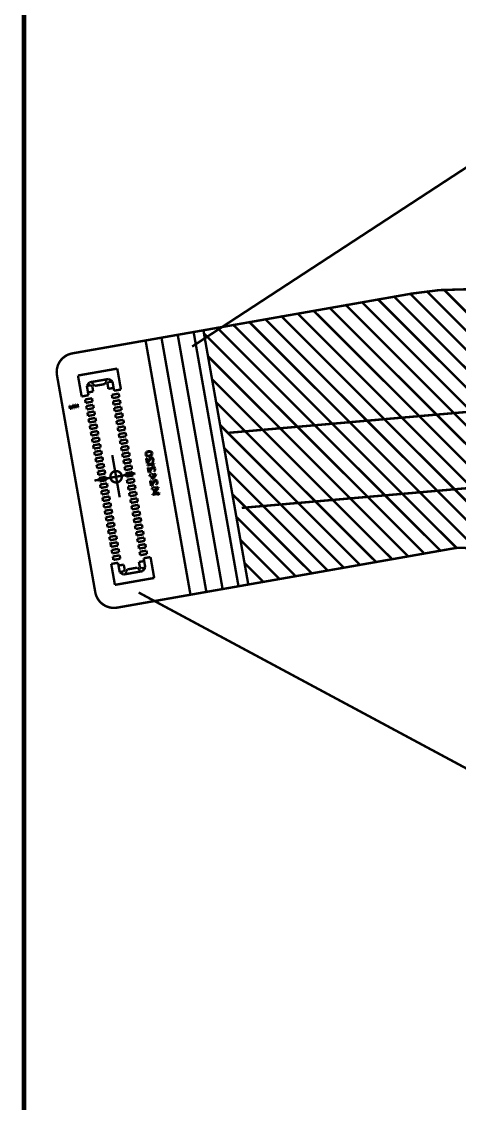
# Model space of a CAD drawing. Header units: millimetres. Extents: x 3885 to 4350, y -149 to 182.
# Drawn here: x 4070.6 to 4093.7, y -23.3 to 33.7 of the extents above; entities that cross this region are included whole.
import ezdxf

# ---------------------------------------------------------------- set-up
doc = ezdxf.new("R2010")
doc.units = ezdxf.units.MM
doc.header["$LTSCALE"] = 23.1
doc.layers.get('0').update_dxf_attribs({"linetype": 'CONTINUOUS'})

msp = doc.modelspace()

# ---------------------------------------------------------------- linework, layer by layer
at = {"const_width": 0.254}
msp.add_lwpolyline([(4070.768, 45.989), (4159.372, 45.989), (4159.372, -80.121), (4070.768, -80.121)], close=True, dxfattribs=at)
at = {"const_width": 0.127}
for points in [[(4105.672, 33.651), (4079.614, 16.608)], [(4091.18, 19.399), (4073.31, 16.249)], [(4091.18, 19.399), (4073.31, 16.249)], [(4107.006, 3.469), (4091.06, 19.416)], [(4108.002, 3.469), (4091.932, 19.539)], [(4103.859, 8.608), (4092.853, 19.614)], [(4102.85, 3.644), (4087.674, 18.819)], [(4103.943, 3.546), (4088.52, 18.969)], [(4104.995, 3.489), (4089.367, 19.118)], [(4106.011, 3.47), (4090.213, 19.267)], [(4097.913, 4.598), (4084.289, 18.223)], [(4099.253, 4.254), (4085.135, 18.372)], [(4100.513, 3.989), (4085.981, 18.521)], [(4101.709, 3.789), (4086.828, 18.67)], [(4092.643, 5.886), (4080.903, 17.626)], [(4081.527, 12.064), (4145.562, 17.666)], [(4093.511, 6.014), (4081.749, 17.775)], [(4094.901, 5.619), (4082.596, 17.924)], [(4096.474, 5.042), (4083.442, 18.073)], [(4077.998, 17.075), (4080.359, 3.682)], [(4078.853, 17.226), (4081.214, 3.832)], [(4079.689, 17.373), (4082.051, 3.98)], [(4080.198, 17.501), (4082.559, 4.108)], [(4091.796, 5.737), (4080.233, 17.3)], [(4077.161, 16.928), (4079.523, 3.534)], [(4090.95, 5.587), (4080.446, 16.091)], [(4075.671, 15.446), (4073.603, 15.082)], [(4075.671, 15.446), (4073.603, 15.082)], [(4075.865, 14.343), (4075.671, 15.446)], [(4075.865, 14.343), (4075.671, 15.446)], [(4074.514, 3.666), (4072.499, 15.09)], [(4074.514, 3.666), (4072.499, 15.09)], [(4073.603, 15.082), (4073.797, 13.979)], [(4073.603, 15.082), (4073.797, 13.979)], [(4074.204, 14.721), (4075.228, 14.901)], [(4074.204, 14.721), (4075.228, 14.901)], [(4075.093, 14.745), (4075.071, 14.873)], [(4075.093, 14.745), (4075.071, 14.873)], [(4075.212, 14.736), (4075.419, 14.772)], [(4075.212, 14.736), (4075.419, 14.772)], [(4075.228, 14.901), (4075.419, 14.772)], [(4075.228, 14.901), (4075.419, 14.772)], [(4075.419, 14.772), (4075.505, 14.28)], [(4075.419, 14.772), (4075.505, 14.28)], [(4090.104, 5.438), (4080.659, 14.882)], [(4074.07, 14.534), (4074.204, 14.721)], [(4074.07, 14.534), (4074.204, 14.721)], [(4074.276, 14.571), (4074.07, 14.534)], [(4074.276, 14.571), (4074.07, 14.534)], [(4074.156, 14.042), (4074.07, 14.534)], [(4074.156, 14.042), (4074.07, 14.534)], [(4074.13, 14.19), (4074.406, 14.238)], [(4074.13, 14.19), (4074.406, 14.238)], [(4074.357, 14.514), (4074.276, 14.571)], [(4074.357, 14.514), (4074.276, 14.571)], [(4074.406, 14.238), (4074.357, 14.514)], [(4074.406, 14.238), (4074.357, 14.514)], [(4074.362, 14.748), (4074.384, 14.62)], [(4074.362, 14.748), (4074.384, 14.62)], [(4074.384, 14.62), (4074.5, 14.539)], [(4074.384, 14.62), (4074.5, 14.539)], [(4074.5, 14.539), (4075.012, 14.629)], [(4074.5, 14.539), (4075.012, 14.629)], [(4075.012, 14.629), (4075.093, 14.745)], [(4075.012, 14.629), (4075.093, 14.745)], [(4075.155, 14.655), (4075.212, 14.736)], [(4075.155, 14.655), (4075.212, 14.736)], [(4075.204, 14.379), (4075.155, 14.655)], [(4075.204, 14.379), (4075.155, 14.655)], [(4075.48, 14.427), (4075.204, 14.379)], [(4075.48, 14.427), (4075.204, 14.379)], [(4075.505, 14.28), (4075.865, 14.343)], [(4075.505, 14.28), (4075.865, 14.343)], [(4073.797, 13.979), (4074.156, 14.042)], [(4073.797, 13.979), (4074.156, 14.042)], [(4073.978, 13.817), (4074.342, 13.882)], [(4073.978, 13.817), (4074.342, 13.882)], [(4074.009, 13.64), (4073.978, 13.817)], [(4074.009, 13.64), (4073.978, 13.817)], [(4074.373, 13.705), (4074.009, 13.64)], [(4074.373, 13.705), (4074.009, 13.64)], [(4074.373, 13.705), (4074.342, 13.882)], [(4074.373, 13.705), (4074.342, 13.882)], [(4075.75, 14.13), (4075.386, 14.066)], [(4075.75, 14.13), (4075.386, 14.066)], [(4075.417, 13.888), (4075.386, 14.066)], [(4075.417, 13.888), (4075.386, 14.066)], [(4075.417, 13.888), (4075.782, 13.953)], [(4075.417, 13.888), (4075.782, 13.953)], [(4075.811, 13.785), (4075.447, 13.721)], [(4075.811, 13.785), (4075.447, 13.721)], [(4075.478, 13.544), (4075.447, 13.721)], [(4075.478, 13.544), (4075.447, 13.721)], [(4075.782, 13.953), (4075.75, 14.13)], [(4075.782, 13.953), (4075.75, 14.13)], [(4075.842, 13.608), (4075.811, 13.785)], [(4075.842, 13.608), (4075.811, 13.785)], [(4089.257, 5.289), (4080.872, 13.674)], [(4145.562, 13.651), (4082.224, 8.109)], [(4073.173, 13.507), (4073.151, 13.503)], [(4073.173, 13.507), (4073.151, 13.503)], [(4073.151, 13.503), (4073.182, 13.328)], [(4073.151, 13.503), (4073.182, 13.328)], [(4073.187, 13.429), (4073.173, 13.507)], [(4073.187, 13.429), (4073.173, 13.507)], [(4073.182, 13.328), (4073.27, 13.344)], [(4073.182, 13.328), (4073.27, 13.344)], [(4073.252, 13.44), (4073.187, 13.429)], [(4073.252, 13.44), (4073.187, 13.429)], [(4073.191, 13.406), (4073.26, 13.419)], [(4073.191, 13.406), (4073.26, 13.419)], [(4073.201, 13.351), (4073.191, 13.406)], [(4073.201, 13.351), (4073.191, 13.406)], [(4073.27, 13.363), (4073.201, 13.351)], [(4073.27, 13.363), (4073.201, 13.351)], [(4073.271, 13.44), (4073.252, 13.44)], [(4073.271, 13.44), (4073.252, 13.44)], [(4073.26, 13.419), (4073.272, 13.417)], [(4073.26, 13.419), (4073.272, 13.417)], [(4073.28, 13.369), (4073.27, 13.363)], [(4073.28, 13.369), (4073.27, 13.363)], [(4073.27, 13.344), (4073.287, 13.351)], [(4073.27, 13.344), (4073.287, 13.351)], [(4073.288, 13.431), (4073.271, 13.44)], [(4073.288, 13.431), (4073.271, 13.44)], [(4073.272, 13.417), (4073.28, 13.411)], [(4073.272, 13.417), (4073.28, 13.411)], [(4073.286, 13.377), (4073.28, 13.369)], [(4073.286, 13.377), (4073.28, 13.369)], [(4073.28, 13.411), (4073.286, 13.4)], [(4073.28, 13.411), (4073.286, 13.4)], [(4073.286, 13.4), (4073.288, 13.389)], [(4073.286, 13.4), (4073.288, 13.389)], [(4073.288, 13.389), (4073.286, 13.377)], [(4073.288, 13.389), (4073.286, 13.377)], [(4073.301, 13.418), (4073.288, 13.431)], [(4073.301, 13.418), (4073.288, 13.431)], [(4073.287, 13.351), (4073.299, 13.364)], [(4073.287, 13.351), (4073.299, 13.364)], [(4073.299, 13.364), (4073.308, 13.381)], [(4073.299, 13.364), (4073.308, 13.381)], [(4073.307, 13.408), (4073.301, 13.418)], [(4073.307, 13.408), (4073.301, 13.418)], [(4073.309, 13.393), (4073.307, 13.408)], [(4073.309, 13.393), (4073.307, 13.408)], [(4073.308, 13.381), (4073.309, 13.393)], [(4073.308, 13.381), (4073.309, 13.393)], [(4073.337, 13.535), (4073.315, 13.532)], [(4073.337, 13.535), (4073.315, 13.532)], [(4073.315, 13.532), (4073.346, 13.357)], [(4073.315, 13.532), (4073.346, 13.357)], [(4073.368, 13.361), (4073.337, 13.535)], [(4073.368, 13.361), (4073.337, 13.535)], [(4073.346, 13.357), (4073.368, 13.361)], [(4073.346, 13.357), (4073.368, 13.361)], [(4073.388, 13.545), (4073.366, 13.541)], [(4073.388, 13.545), (4073.366, 13.541)], [(4073.366, 13.541), (4073.397, 13.366)], [(4073.366, 13.541), (4073.397, 13.366)], [(4073.415, 13.392), (4073.388, 13.545)], [(4073.415, 13.392), (4073.388, 13.545)], [(4073.397, 13.366), (4073.429, 13.372)], [(4073.397, 13.366), (4073.429, 13.372)], [(4073.479, 13.561), (4073.415, 13.392)], [(4073.479, 13.561), (4073.415, 13.392)], [(4073.429, 13.372), (4073.494, 13.536)], [(4073.429, 13.372), (4073.494, 13.536)], [(4073.511, 13.566), (4073.479, 13.561)], [(4073.511, 13.566), (4073.479, 13.561)], [(4073.494, 13.536), (4073.52, 13.388)], [(4073.494, 13.536), (4073.52, 13.388)], [(4073.542, 13.392), (4073.511, 13.566)], [(4073.542, 13.392), (4073.511, 13.566)], [(4073.52, 13.388), (4073.542, 13.392)], [(4073.52, 13.388), (4073.542, 13.392)], [(4073.561, 13.453), (4073.567, 13.423)], [(4073.588, 13.431), (4073.561, 13.453)], [(4073.588, 13.431), (4073.561, 13.453)], [(4073.561, 13.453), (4073.567, 13.423)], [(4073.584, 13.579), (4073.562, 13.575)], [(4073.584, 13.579), (4073.562, 13.575)], [(4073.562, 13.575), (4073.588, 13.431)], [(4073.562, 13.575), (4073.588, 13.431)], [(4073.567, 13.423), (4073.593, 13.401)], [(4073.567, 13.423), (4073.593, 13.401)], [(4073.615, 13.405), (4073.584, 13.579)], [(4073.615, 13.405), (4073.584, 13.579)], [(4073.593, 13.401), (4073.615, 13.405)], [(4073.593, 13.401), (4073.615, 13.405)], [(4074.038, 13.473), (4074.403, 13.537)], [(4074.038, 13.473), (4074.403, 13.537)], [(4074.07, 13.296), (4074.038, 13.473)], [(4074.07, 13.296), (4074.038, 13.473)], [(4074.434, 13.36), (4074.07, 13.296)], [(4074.434, 13.36), (4074.07, 13.296)], [(4074.099, 13.128), (4074.464, 13.192)], [(4074.099, 13.128), (4074.464, 13.192)], [(4074.131, 12.951), (4074.099, 13.128)], [(4074.131, 12.951), (4074.099, 13.128)], [(4074.434, 13.36), (4074.403, 13.537)], [(4074.434, 13.36), (4074.403, 13.537)], [(4074.495, 13.015), (4074.464, 13.192)], [(4074.495, 13.015), (4074.464, 13.192)], [(4075.478, 13.544), (4075.842, 13.608)], [(4075.478, 13.544), (4075.842, 13.608)], [(4075.872, 13.441), (4075.508, 13.376)], [(4075.872, 13.441), (4075.508, 13.376)], [(4075.539, 13.199), (4075.508, 13.376)], [(4075.539, 13.199), (4075.508, 13.376)], [(4075.539, 13.199), (4075.903, 13.263)], [(4075.539, 13.199), (4075.903, 13.263)], [(4075.933, 13.096), (4075.568, 13.032)], [(4075.933, 13.096), (4075.568, 13.032)], [(4075.903, 13.263), (4075.872, 13.441)], [(4075.903, 13.263), (4075.872, 13.441)], [(4075.964, 12.919), (4075.933, 13.096)], [(4075.964, 12.919), (4075.933, 13.096)], [(4074.495, 13.015), (4074.131, 12.951)], [(4074.495, 13.015), (4074.131, 12.951)], [(4074.16, 12.783), (4074.524, 12.848)], [(4074.16, 12.783), (4074.524, 12.848)], [(4074.191, 12.606), (4074.16, 12.783)], [(4074.191, 12.606), (4074.16, 12.783)], [(4074.556, 12.67), (4074.191, 12.606)], [(4074.556, 12.67), (4074.191, 12.606)], [(4074.221, 12.439), (4074.585, 12.503)], [(4074.221, 12.439), (4074.585, 12.503)], [(4074.556, 12.67), (4074.524, 12.848)], [(4074.556, 12.67), (4074.524, 12.848)], [(4074.616, 12.326), (4074.585, 12.503)], [(4074.616, 12.326), (4074.585, 12.503)], [(4075.599, 12.854), (4075.568, 13.032)], [(4075.599, 12.854), (4075.568, 13.032)], [(4075.599, 12.854), (4075.964, 12.919)], [(4075.599, 12.854), (4075.964, 12.919)], [(4075.993, 12.751), (4075.629, 12.687)], [(4075.993, 12.751), (4075.629, 12.687)], [(4075.66, 12.51), (4075.629, 12.687)], [(4075.66, 12.51), (4075.629, 12.687)], [(4075.66, 12.51), (4076.025, 12.574)], [(4075.66, 12.51), (4076.025, 12.574)], [(4076.025, 12.574), (4075.993, 12.751)], [(4076.025, 12.574), (4075.993, 12.751)], [(4074.252, 12.261), (4074.221, 12.439)], [(4074.252, 12.261), (4074.221, 12.439)], [(4074.616, 12.326), (4074.252, 12.261)], [(4074.616, 12.326), (4074.252, 12.261)], [(4074.281, 12.094), (4074.646, 12.158)], [(4074.281, 12.094), (4074.646, 12.158)], [(4074.313, 11.917), (4074.281, 12.094)], [(4074.313, 11.917), (4074.281, 12.094)], [(4074.677, 11.981), (4074.313, 11.917)], [(4074.677, 11.981), (4074.313, 11.917)], [(4074.677, 11.981), (4074.646, 12.158)], [(4074.677, 11.981), (4074.646, 12.158)], [(4076.054, 12.407), (4075.69, 12.342)], [(4076.054, 12.407), (4075.69, 12.342)], [(4075.721, 12.165), (4075.69, 12.342)], [(4075.721, 12.165), (4075.69, 12.342)], [(4075.721, 12.165), (4076.085, 12.229)], [(4075.721, 12.165), (4076.085, 12.229)], [(4076.115, 12.062), (4075.751, 11.998)], [(4076.115, 12.062), (4075.751, 11.998)], [(4075.782, 11.82), (4075.751, 11.998)], [(4075.782, 11.82), (4075.751, 11.998)], [(4076.085, 12.229), (4076.054, 12.407)], [(4076.085, 12.229), (4076.054, 12.407)], [(4076.146, 11.885), (4076.115, 12.062)], [(4076.146, 11.885), (4076.115, 12.062)], [(4088.411, 5.14), (4081.086, 12.465)], [(4074.342, 11.749), (4074.707, 11.814)], [(4074.342, 11.749), (4074.707, 11.814)], [(4074.374, 11.572), (4074.342, 11.749)], [(4074.374, 11.572), (4074.342, 11.749)], [(4074.738, 11.636), (4074.374, 11.572)], [(4074.738, 11.636), (4074.374, 11.572)], [(4074.768, 11.469), (4074.403, 11.405)], [(4074.768, 11.469), (4074.403, 11.405)], [(4074.403, 11.405), (4074.434, 11.227)], [(4074.403, 11.405), (4074.434, 11.227)], [(4074.738, 11.636), (4074.707, 11.814)], [(4074.738, 11.636), (4074.707, 11.814)], [(4074.768, 11.469), (4074.799, 11.292)], [(4074.768, 11.469), (4074.799, 11.292)], [(4075.782, 11.82), (4076.146, 11.885)], [(4075.782, 11.82), (4076.146, 11.885)], [(4075.811, 11.653), (4076.176, 11.717)], [(4075.811, 11.653), (4076.176, 11.717)], [(4075.811, 11.653), (4075.843, 11.476)], [(4075.811, 11.653), (4075.843, 11.476)], [(4076.207, 11.54), (4075.843, 11.476)], [(4076.207, 11.54), (4075.843, 11.476)], [(4075.872, 11.308), (4076.236, 11.373)], [(4075.872, 11.308), (4076.236, 11.373)], [(4076.176, 11.717), (4076.207, 11.54)], [(4076.176, 11.717), (4076.207, 11.54)], [(4076.236, 11.373), (4076.268, 11.195)], [(4076.236, 11.373), (4076.268, 11.195)], [(4074.434, 11.227), (4074.799, 11.292)], [(4074.434, 11.227), (4074.799, 11.292)], [(4074.828, 11.124), (4074.464, 11.06)], [(4074.828, 11.124), (4074.464, 11.06)], [(4074.464, 11.06), (4074.495, 10.883)], [(4074.464, 11.06), (4074.495, 10.883)], [(4074.495, 10.883), (4074.86, 10.947)], [(4074.495, 10.883), (4074.86, 10.947)], [(4074.889, 10.78), (4074.525, 10.715)], [(4074.889, 10.78), (4074.525, 10.715)], [(4074.828, 11.124), (4074.86, 10.947)], [(4074.828, 11.124), (4074.86, 10.947)], [(4074.889, 10.78), (4074.92, 10.602)], [(4074.889, 10.78), (4074.92, 10.602)], [(4075.8, 8.664), (4075.408, 10.887)], [(4075.8, 8.664), (4075.408, 10.887)], [(4075.872, 11.308), (4075.903, 11.131)], [(4075.872, 11.308), (4075.903, 11.131)], [(4076.268, 11.195), (4075.903, 11.131)], [(4076.268, 11.195), (4075.903, 11.131)], [(4075.933, 10.964), (4076.297, 11.028)], [(4075.933, 10.964), (4076.297, 11.028)], [(4075.933, 10.964), (4075.964, 10.786)], [(4075.933, 10.964), (4075.964, 10.786)], [(4076.329, 10.851), (4075.964, 10.786)], [(4076.329, 10.851), (4075.964, 10.786)], [(4076.297, 11.028), (4076.329, 10.851)], [(4076.297, 11.028), (4076.329, 10.851)], [(4077.153, 10.972), (4077.169, 11.013)], [(4077.153, 10.972), (4077.169, 11.013)], [(4077.153, 10.925), (4077.153, 10.972)], [(4077.153, 10.925), (4077.153, 10.972)], [(4077.169, 10.88), (4077.153, 10.925)], [(4077.169, 10.88), (4077.153, 10.925)], [(4077.199, 10.847), (4077.169, 10.88)], [(4077.199, 10.847), (4077.169, 10.88)], [(4077.169, 11.013), (4077.189, 11.04)], [(4077.169, 11.013), (4077.189, 11.04)], [(4077.189, 11.04), (4077.217, 11.061)], [(4077.189, 11.04), (4077.217, 11.061)], [(4077.192, 10.931), (4077.193, 10.971)], [(4077.192, 10.931), (4077.193, 10.971)], [(4077.207, 10.895), (4077.192, 10.931)], [(4077.207, 10.895), (4077.192, 10.931)], [(4077.193, 10.971), (4077.204, 10.996)], [(4077.193, 10.971), (4077.204, 10.996)], [(4077.226, 10.828), (4077.199, 10.847)], [(4077.226, 10.828), (4077.199, 10.847)], [(4077.204, 10.996), (4077.246, 11.035)], [(4077.204, 10.996), (4077.246, 11.035)], [(4077.226, 10.875), (4077.207, 10.895)], [(4077.226, 10.875), (4077.207, 10.895)], [(4077.217, 11.061), (4077.239, 11.073)], [(4077.217, 11.061), (4077.239, 11.073)], [(4077.278, 10.853), (4077.226, 10.875)], [(4077.278, 10.853), (4077.226, 10.875)], [(4077.26, 10.818), (4077.226, 10.828)], [(4077.26, 10.818), (4077.226, 10.828)], [(4077.239, 11.073), (4077.276, 11.087)], [(4077.239, 11.073), (4077.276, 11.087)], [(4077.246, 11.035), (4077.291, 11.051)], [(4077.246, 11.035), (4077.291, 11.051)], [(4077.284, 10.815), (4077.26, 10.818)], [(4077.284, 10.815), (4077.26, 10.818)], [(4077.276, 11.087), (4077.346, 11.1)], [(4077.276, 11.087), (4077.346, 11.1)], [(4077.326, 10.853), (4077.278, 10.853)], [(4077.326, 10.853), (4077.278, 10.853)], [(4077.325, 10.814), (4077.284, 10.815)], [(4077.325, 10.814), (4077.284, 10.815)], [(4077.291, 11.051), (4077.345, 11.06)], [(4077.291, 11.051), (4077.345, 11.06)], [(4077.394, 10.826), (4077.325, 10.814)], [(4077.394, 10.826), (4077.325, 10.814)], [(4077.38, 10.863), (4077.326, 10.853)], [(4077.38, 10.863), (4077.326, 10.853)], [(4077.345, 11.06), (4077.393, 11.061)], [(4077.345, 11.06), (4077.393, 11.061)], [(4077.346, 11.1), (4077.386, 11.099)], [(4077.346, 11.1), (4077.386, 11.099)], [(4077.425, 10.879), (4077.38, 10.863)], [(4077.425, 10.879), (4077.38, 10.863)], [(4077.386, 11.099), (4077.411, 11.095)], [(4077.386, 11.099), (4077.411, 11.095)], [(4077.393, 11.061), (4077.445, 11.039)], [(4077.393, 11.061), (4077.445, 11.039)], [(4077.432, 10.841), (4077.394, 10.826)], [(4077.432, 10.841), (4077.394, 10.826)], [(4077.411, 11.095), (4077.445, 11.086)], [(4077.411, 11.095), (4077.445, 11.086)], [(4077.452, 10.774), (4077.422, 10.761)], [(4077.452, 10.774), (4077.422, 10.761)], [(4077.466, 10.917), (4077.425, 10.879)], [(4077.466, 10.917), (4077.425, 10.879)], [(4077.454, 10.852), (4077.432, 10.841)], [(4077.454, 10.852), (4077.432, 10.841)], [(4077.445, 11.086), (4077.472, 11.067)], [(4077.445, 11.086), (4077.472, 11.067)], [(4077.445, 11.039), (4077.464, 11.019)], [(4077.445, 11.039), (4077.464, 11.019)], [(4077.467, 10.776), (4077.452, 10.774)], [(4077.467, 10.776), (4077.452, 10.774)], [(4077.482, 10.873), (4077.454, 10.852)], [(4077.482, 10.873), (4077.454, 10.852)], [(4077.464, 11.019), (4077.479, 10.982)], [(4077.464, 11.019), (4077.479, 10.982)], [(4077.478, 10.943), (4077.466, 10.917)], [(4077.478, 10.943), (4077.466, 10.917)], [(4077.499, 10.774), (4077.467, 10.776)], [(4077.499, 10.774), (4077.467, 10.776)], [(4077.472, 11.067), (4077.502, 11.033)], [(4077.472, 11.067), (4077.502, 11.033)], [(4077.479, 10.982), (4077.478, 10.943)], [(4077.479, 10.982), (4077.478, 10.943)], [(4077.501, 10.9), (4077.482, 10.873)], [(4077.501, 10.9), (4077.482, 10.873)], [(4077.536, 10.75), (4077.499, 10.774)], [(4077.536, 10.75), (4077.499, 10.774)], [(4077.502, 11.033), (4077.518, 10.989)], [(4077.502, 11.033), (4077.518, 10.989)], [(4077.518, 10.942), (4077.501, 10.9)], [(4077.518, 10.942), (4077.501, 10.9)], [(4077.518, 10.989), (4077.518, 10.942)], [(4077.518, 10.989), (4077.518, 10.942)], [(4087.565, 4.99), (4081.299, 11.256)], [(4074.525, 10.715), (4074.556, 10.538)], [(4074.525, 10.715), (4074.556, 10.538)], [(4074.556, 10.538), (4074.92, 10.602)], [(4074.556, 10.538), (4074.92, 10.602)], [(4074.95, 10.435), (4074.585, 10.371)], [(4074.95, 10.435), (4074.585, 10.371)], [(4074.585, 10.371), (4074.617, 10.193)], [(4074.585, 10.371), (4074.617, 10.193)], [(4074.617, 10.193), (4074.981, 10.258)], [(4074.617, 10.193), (4074.981, 10.258)], [(4074.95, 10.435), (4074.981, 10.258)], [(4074.95, 10.435), (4074.981, 10.258)], [(4075.994, 10.619), (4076.358, 10.683)], [(4075.994, 10.619), (4076.358, 10.683)], [(4075.994, 10.619), (4076.025, 10.442)], [(4075.994, 10.619), (4076.025, 10.442)], [(4076.389, 10.506), (4076.025, 10.442)], [(4076.389, 10.506), (4076.025, 10.442)], [(4076.054, 10.274), (4076.419, 10.339)], [(4076.054, 10.274), (4076.419, 10.339)], [(4076.054, 10.274), (4076.086, 10.097)], [(4076.054, 10.274), (4076.086, 10.097)], [(4076.358, 10.683), (4076.389, 10.506)], [(4076.358, 10.683), (4076.389, 10.506)], [(4076.419, 10.339), (4076.45, 10.161)], [(4076.419, 10.339), (4076.45, 10.161)], [(4077.227, 10.734), (4077.188, 10.727)], [(4077.227, 10.734), (4077.188, 10.727)], [(4077.188, 10.727), (4077.236, 10.454)], [(4077.188, 10.727), (4077.236, 10.454)], [(4077.264, 10.521), (4077.227, 10.734)], [(4077.264, 10.521), (4077.227, 10.734)], [(4077.236, 10.454), (4077.275, 10.461)], [(4077.236, 10.454), (4077.275, 10.461)], [(4077.611, 10.457), (4077.247, 10.393)], [(4077.611, 10.457), (4077.247, 10.393)], [(4077.247, 10.393), (4077.255, 10.348)], [(4077.247, 10.393), (4077.255, 10.348)], [(4077.255, 10.348), (4077.557, 10.401)], [(4077.255, 10.348), (4077.557, 10.401)], [(4077.401, 10.741), (4077.264, 10.521)], [(4077.401, 10.741), (4077.264, 10.521)], [(4077.312, 10.248), (4077.274, 10.241)], [(4077.312, 10.248), (4077.274, 10.241)], [(4077.274, 10.241), (4077.322, 9.968)], [(4077.274, 10.241), (4077.322, 9.968)], [(4077.275, 10.461), (4077.431, 10.708)], [(4077.275, 10.461), (4077.431, 10.708)], [(4077.35, 10.036), (4077.312, 10.248)], [(4077.35, 10.036), (4077.312, 10.248)], [(4077.487, 10.256), (4077.35, 10.036)], [(4077.487, 10.256), (4077.35, 10.036)], [(4077.361, 9.975), (4077.517, 10.222)], [(4077.361, 9.975), (4077.517, 10.222)], [(4077.422, 10.761), (4077.401, 10.741)], [(4077.422, 10.761), (4077.401, 10.741)], [(4077.431, 10.708), (4077.46, 10.728)], [(4077.431, 10.708), (4077.46, 10.728)], [(4077.46, 10.728), (4077.475, 10.731)], [(4077.46, 10.728), (4077.475, 10.731)], [(4077.475, 10.731), (4077.501, 10.72)], [(4077.475, 10.731), (4077.501, 10.72)], [(4077.508, 10.275), (4077.487, 10.256)], [(4077.508, 10.275), (4077.487, 10.256)], [(4077.501, 10.72), (4077.521, 10.7)], [(4077.501, 10.72), (4077.521, 10.7)], [(4077.528, 10.568), (4077.507, 10.549)], [(4077.528, 10.568), (4077.507, 10.549)], [(4077.507, 10.549), (4077.514, 10.511)], [(4077.507, 10.549), (4077.514, 10.511)], [(4077.537, 10.288), (4077.508, 10.275)], [(4077.537, 10.288), (4077.508, 10.275)], [(4077.557, 10.401), (4077.511, 10.346)], [(4077.557, 10.401), (4077.511, 10.346)], [(4077.511, 10.346), (4077.573, 10.357)], [(4077.511, 10.346), (4077.573, 10.357)], [(4077.514, 10.511), (4077.544, 10.524)], [(4077.514, 10.511), (4077.544, 10.524)], [(4077.517, 10.222), (4077.545, 10.242)], [(4077.517, 10.222), (4077.545, 10.242)], [(4077.521, 10.7), (4077.535, 10.663)], [(4077.521, 10.7), (4077.535, 10.663)], [(4077.539, 10.594), (4077.528, 10.568)], [(4077.539, 10.594), (4077.528, 10.568)], [(4077.557, 10.722), (4077.536, 10.75)], [(4077.557, 10.722), (4077.536, 10.75)], [(4077.535, 10.663), (4077.541, 10.633)], [(4077.535, 10.663), (4077.541, 10.633)], [(4077.553, 10.291), (4077.537, 10.288)], [(4077.553, 10.291), (4077.537, 10.288)], [(4077.541, 10.633), (4077.539, 10.594)], [(4077.541, 10.633), (4077.539, 10.594)], [(4077.544, 10.524), (4077.569, 10.56)], [(4077.544, 10.524), (4077.569, 10.56)], [(4077.545, 10.242), (4077.561, 10.245)], [(4077.545, 10.242), (4077.561, 10.245)], [(4077.585, 10.289), (4077.553, 10.291)], [(4077.585, 10.289), (4077.553, 10.291)], [(4077.573, 10.678), (4077.557, 10.722)], [(4077.573, 10.678), (4077.557, 10.722)], [(4077.561, 10.245), (4077.587, 10.234)], [(4077.561, 10.245), (4077.587, 10.234)], [(4077.569, 10.56), (4077.579, 10.593)], [(4077.569, 10.56), (4077.579, 10.593)], [(4077.578, 10.647), (4077.573, 10.678)], [(4077.578, 10.647), (4077.573, 10.678)], [(4077.573, 10.357), (4077.619, 10.412)], [(4077.573, 10.357), (4077.619, 10.412)], [(4077.579, 10.593), (4077.578, 10.647)], [(4077.579, 10.593), (4077.578, 10.647)], [(4077.622, 10.264), (4077.585, 10.289)], [(4077.622, 10.264), (4077.585, 10.289)], [(4077.587, 10.234), (4077.606, 10.214)], [(4077.587, 10.234), (4077.606, 10.214)], [(4077.606, 10.214), (4077.621, 10.177)], [(4077.606, 10.214), (4077.621, 10.177)], [(4077.619, 10.412), (4077.611, 10.457)], [(4077.619, 10.412), (4077.611, 10.457)], [(4077.642, 10.236), (4077.622, 10.264)], [(4077.642, 10.236), (4077.622, 10.264)], [(4077.658, 10.192), (4077.642, 10.236)], [(4077.658, 10.192), (4077.642, 10.236)], [(4076.627, 9.928), (4074.47, 9.548)], [(4076.627, 9.928), (4074.47, 9.548)], [(4075.011, 10.09), (4074.646, 10.026)], [(4075.011, 10.09), (4074.646, 10.026)], [(4074.646, 10.026), (4074.677, 9.849)], [(4074.646, 10.026), (4074.677, 9.849)], [(4074.677, 9.849), (4075.042, 9.913)], [(4074.677, 9.849), (4075.042, 9.913)], [(4075.071, 9.746), (4074.707, 9.681)], [(4075.071, 9.746), (4074.707, 9.681)], [(4074.707, 9.681), (4074.738, 9.504)], [(4074.707, 9.681), (4074.738, 9.504)], [(4075.011, 10.09), (4075.042, 9.913)], [(4075.011, 10.09), (4075.042, 9.913)], [(4075.071, 9.746), (4075.103, 9.568)], [(4075.071, 9.746), (4075.103, 9.568)], [(4076.45, 10.161), (4076.086, 10.097)], [(4076.45, 10.161), (4076.086, 10.097)], [(4076.115, 9.93), (4076.48, 9.994)], [(4076.115, 9.93), (4076.48, 9.994)], [(4076.115, 9.93), (4076.147, 9.752)], [(4076.115, 9.93), (4076.147, 9.752)], [(4076.511, 9.817), (4076.147, 9.752)], [(4076.511, 9.817), (4076.147, 9.752)], [(4076.541, 9.649), (4076.176, 9.585)], [(4076.541, 9.649), (4076.176, 9.585)], [(4076.48, 9.994), (4076.511, 9.817)], [(4076.48, 9.994), (4076.511, 9.817)], [(4076.572, 9.472), (4076.541, 9.649)], [(4076.572, 9.472), (4076.541, 9.649)], [(4077.322, 9.968), (4077.361, 9.975)], [(4077.322, 9.968), (4077.361, 9.975)], [(4077.454, 9.851), (4077.346, 9.832)], [(4077.454, 9.851), (4077.346, 9.832)], [(4077.346, 9.832), (4077.354, 9.786)], [(4077.346, 9.832), (4077.354, 9.786)], [(4077.354, 9.786), (4077.463, 9.805)], [(4077.354, 9.786), (4077.463, 9.805)], [(4077.488, 9.935), (4077.441, 9.927)], [(4077.488, 9.935), (4077.441, 9.927)], [(4077.441, 9.927), (4077.454, 9.851)], [(4077.441, 9.927), (4077.454, 9.851)], [(4077.463, 9.805), (4077.495, 9.623)], [(4077.463, 9.805), (4077.495, 9.623)], [(4077.501, 9.859), (4077.488, 9.935)], [(4077.501, 9.859), (4077.488, 9.935)], [(4077.495, 9.623), (4077.541, 9.631)], [(4077.495, 9.623), (4077.541, 9.631)], [(4077.71, 9.896), (4077.501, 9.859)], [(4077.71, 9.896), (4077.501, 9.859)], [(4077.656, 9.839), (4077.509, 9.813)], [(4077.656, 9.839), (4077.509, 9.813)], [(4077.509, 9.813), (4077.532, 9.684)], [(4077.509, 9.813), (4077.532, 9.684)], [(4077.532, 9.684), (4077.656, 9.839)], [(4077.532, 9.684), (4077.656, 9.839)], [(4077.541, 9.631), (4077.718, 9.85)], [(4077.541, 9.631), (4077.718, 9.85)], [(4077.614, 10.082), (4077.593, 10.063)], [(4077.614, 10.082), (4077.593, 10.063)], [(4077.593, 10.063), (4077.6, 10.025)], [(4077.593, 10.063), (4077.6, 10.025)], [(4077.6, 10.025), (4077.629, 10.038)], [(4077.6, 10.025), (4077.629, 10.038)], [(4077.625, 10.108), (4077.614, 10.082)], [(4077.625, 10.108), (4077.614, 10.082)], [(4077.621, 10.177), (4077.626, 10.147)], [(4077.621, 10.177), (4077.626, 10.147)], [(4077.626, 10.147), (4077.625, 10.108)], [(4077.626, 10.147), (4077.625, 10.108)], [(4077.629, 10.038), (4077.655, 10.074)], [(4077.629, 10.038), (4077.655, 10.074)], [(4077.655, 10.074), (4077.665, 10.107)], [(4077.655, 10.074), (4077.665, 10.107)], [(4077.663, 10.162), (4077.658, 10.192)], [(4077.663, 10.162), (4077.658, 10.192)], [(4077.665, 10.107), (4077.663, 10.162)], [(4077.665, 10.107), (4077.663, 10.162)], [(4077.718, 9.85), (4077.71, 9.896)], [(4077.718, 9.85), (4077.71, 9.896)], [(4086.718, 4.841), (4081.512, 10.048)], [(4074.738, 9.504), (4075.103, 9.568)], [(4074.738, 9.504), (4075.103, 9.568)], [(4074.768, 9.337), (4075.132, 9.401)], [(4074.768, 9.337), (4075.132, 9.401)], [(4074.799, 9.159), (4074.768, 9.337)], [(4074.799, 9.159), (4074.768, 9.337)], [(4075.163, 9.224), (4074.799, 9.159)], [(4075.163, 9.224), (4074.799, 9.159)], [(4074.829, 8.992), (4075.193, 9.056)], [(4074.829, 8.992), (4075.193, 9.056)], [(4075.163, 9.224), (4075.132, 9.401)], [(4075.163, 9.224), (4075.132, 9.401)], [(4075.224, 8.879), (4075.193, 9.056)], [(4075.224, 8.879), (4075.193, 9.056)], [(4076.207, 9.408), (4076.176, 9.585)], [(4076.207, 9.408), (4076.176, 9.585)], [(4076.207, 9.408), (4076.572, 9.472)], [(4076.207, 9.408), (4076.572, 9.472)], [(4076.601, 9.305), (4076.237, 9.24)], [(4076.601, 9.305), (4076.237, 9.24)], [(4076.268, 9.063), (4076.237, 9.24)], [(4076.268, 9.063), (4076.237, 9.24)], [(4076.268, 9.063), (4076.632, 9.127)], [(4076.268, 9.063), (4076.632, 9.127)], [(4076.632, 9.127), (4076.601, 9.305)], [(4076.632, 9.127), (4076.601, 9.305)], [(4077.436, 9.55), (4077.397, 9.543)], [(4077.436, 9.55), (4077.397, 9.543)], [(4077.397, 9.543), (4077.445, 9.27)], [(4077.397, 9.543), (4077.445, 9.27)], [(4077.473, 9.337), (4077.436, 9.55)], [(4077.473, 9.337), (4077.436, 9.55)], [(4077.445, 9.27), (4077.484, 9.277)], [(4077.445, 9.27), (4077.484, 9.277)], [(4077.578, 9.152), (4077.469, 9.133)], [(4077.578, 9.152), (4077.469, 9.133)], [(4077.469, 9.133), (4077.477, 9.088)], [(4077.469, 9.133), (4077.477, 9.088)], [(4077.61, 9.557), (4077.473, 9.337)], [(4077.61, 9.557), (4077.473, 9.337)], [(4077.477, 9.088), (4077.586, 9.107)], [(4077.477, 9.088), (4077.586, 9.107)], [(4077.484, 9.277), (4077.64, 9.523)], [(4077.484, 9.277), (4077.64, 9.523)], [(4077.611, 9.236), (4077.564, 9.228)], [(4077.611, 9.236), (4077.564, 9.228)], [(4077.564, 9.228), (4077.578, 9.152)], [(4077.564, 9.228), (4077.578, 9.152)], [(4077.586, 9.107), (4077.618, 8.925)], [(4077.586, 9.107), (4077.618, 8.925)], [(4077.631, 9.576), (4077.61, 9.557)], [(4077.631, 9.576), (4077.61, 9.557)], [(4077.624, 9.161), (4077.611, 9.236)], [(4077.624, 9.161), (4077.611, 9.236)], [(4077.834, 9.197), (4077.624, 9.161)], [(4077.834, 9.197), (4077.624, 9.161)], [(4077.66, 9.59), (4077.631, 9.576)], [(4077.66, 9.59), (4077.631, 9.576)], [(4077.78, 9.141), (4077.632, 9.115)], [(4077.78, 9.141), (4077.632, 9.115)], [(4077.632, 9.115), (4077.655, 8.986)], [(4077.632, 9.115), (4077.655, 8.986)], [(4077.64, 9.523), (4077.669, 9.544)], [(4077.64, 9.523), (4077.669, 9.544)], [(4077.655, 8.986), (4077.78, 9.141)], [(4077.655, 8.986), (4077.78, 9.141)], [(4077.676, 9.592), (4077.66, 9.59)], [(4077.676, 9.592), (4077.66, 9.59)], [(4077.664, 8.933), (4077.842, 9.152)], [(4077.664, 8.933), (4077.842, 9.152)], [(4077.669, 9.544), (4077.684, 9.547)], [(4077.669, 9.544), (4077.684, 9.547)], [(4077.708, 9.59), (4077.676, 9.592)], [(4077.708, 9.59), (4077.676, 9.592)], [(4077.684, 9.547), (4077.71, 9.536)], [(4077.684, 9.547), (4077.71, 9.536)], [(4077.745, 9.565), (4077.708, 9.59)], [(4077.745, 9.565), (4077.708, 9.59)], [(4077.71, 9.536), (4077.73, 9.516)], [(4077.71, 9.536), (4077.73, 9.516)], [(4077.737, 9.384), (4077.716, 9.365)], [(4077.737, 9.384), (4077.716, 9.365)], [(4077.716, 9.365), (4077.723, 9.327)], [(4077.716, 9.365), (4077.723, 9.327)], [(4077.723, 9.327), (4077.752, 9.34)], [(4077.723, 9.327), (4077.752, 9.34)], [(4077.73, 9.516), (4077.744, 9.479)], [(4077.73, 9.516), (4077.744, 9.479)], [(4077.748, 9.409), (4077.737, 9.384)], [(4077.748, 9.409), (4077.737, 9.384)], [(4077.744, 9.479), (4077.749, 9.449)], [(4077.744, 9.479), (4077.749, 9.449)], [(4077.766, 9.537), (4077.745, 9.565)], [(4077.766, 9.537), (4077.745, 9.565)], [(4077.749, 9.449), (4077.748, 9.409)], [(4077.749, 9.449), (4077.748, 9.409)], [(4077.752, 9.34), (4077.778, 9.375)], [(4077.752, 9.34), (4077.778, 9.375)], [(4077.781, 9.493), (4077.766, 9.537)], [(4077.781, 9.493), (4077.766, 9.537)], [(4077.778, 9.375), (4077.788, 9.408)], [(4077.778, 9.375), (4077.788, 9.408)], [(4077.788, 9.408), (4077.787, 9.463), (4077.781, 9.493)], [(4077.787, 9.463), (4077.781, 9.493)], [(4077.788, 9.408), (4077.787, 9.463)], [(4077.842, 9.152), (4077.834, 9.197)], [(4077.842, 9.152), (4077.834, 9.197)], [(4074.86, 8.815), (4074.829, 8.992)], [(4074.86, 8.815), (4074.829, 8.992)], [(4075.224, 8.879), (4074.86, 8.815)], [(4075.224, 8.879), (4074.86, 8.815)], [(4074.889, 8.647), (4075.254, 8.711)], [(4074.889, 8.647), (4075.254, 8.711)], [(4074.921, 8.47), (4074.889, 8.647)], [(4074.921, 8.47), (4074.889, 8.647)], [(4075.285, 8.534), (4074.921, 8.47)], [(4075.285, 8.534), (4074.921, 8.47)], [(4075.285, 8.534), (4075.254, 8.711)], [(4075.285, 8.534), (4075.254, 8.711)], [(4076.662, 8.96), (4076.298, 8.896)], [(4076.662, 8.96), (4076.298, 8.896)], [(4076.329, 8.718), (4076.298, 8.896)], [(4076.329, 8.718), (4076.298, 8.896)], [(4076.329, 8.718), (4076.693, 8.783)], [(4076.329, 8.718), (4076.693, 8.783)], [(4076.723, 8.615), (4076.358, 8.551)], [(4076.723, 8.615), (4076.358, 8.551)], [(4076.39, 8.374), (4076.358, 8.551)], [(4076.39, 8.374), (4076.358, 8.551)], [(4076.693, 8.783), (4076.662, 8.96)], [(4076.693, 8.783), (4076.662, 8.96)], [(4076.754, 8.438), (4076.723, 8.615)], [(4076.754, 8.438), (4076.723, 8.615)], [(4077.884, 8.909), (4077.52, 8.845)], [(4077.884, 8.909), (4077.52, 8.845)], [(4077.52, 8.845), (4077.528, 8.799)], [(4077.52, 8.845), (4077.528, 8.799)], [(4077.528, 8.799), (4077.83, 8.852)], [(4077.528, 8.799), (4077.83, 8.852)], [(4077.618, 8.925), (4077.664, 8.933)], [(4077.618, 8.925), (4077.664, 8.933)], [(4077.83, 8.852), (4077.784, 8.797)], [(4077.83, 8.852), (4077.784, 8.797)], [(4077.784, 8.797), (4077.846, 8.808)], [(4077.784, 8.797), (4077.846, 8.808)], [(4077.846, 8.808), (4077.892, 8.863)], [(4077.846, 8.808), (4077.892, 8.863)], [(4077.892, 8.863), (4077.884, 8.909)], [(4077.892, 8.863), (4077.884, 8.909)], [(4085.872, 4.692), (4081.725, 8.839)], [(4074.95, 8.303), (4075.314, 8.367)], [(4074.95, 8.303), (4075.314, 8.367)], [(4074.981, 8.125), (4074.95, 8.303)], [(4074.981, 8.125), (4074.95, 8.303)], [(4075.346, 8.19), (4074.981, 8.125)], [(4075.346, 8.19), (4074.981, 8.125)], [(4075.011, 7.958), (4075.375, 8.022)], [(4075.011, 7.958), (4075.375, 8.022)], [(4075.042, 7.781), (4075.011, 7.958)], [(4075.042, 7.781), (4075.011, 7.958)], [(4075.346, 8.19), (4075.314, 8.367)], [(4075.346, 8.19), (4075.314, 8.367)], [(4075.406, 7.845), (4075.375, 8.022)], [(4075.406, 7.845), (4075.375, 8.022)], [(4076.39, 8.374), (4076.754, 8.438)], [(4076.39, 8.374), (4076.754, 8.438)], [(4076.784, 8.271), (4076.419, 8.206)], [(4076.784, 8.271), (4076.419, 8.206)], [(4076.45, 8.029), (4076.419, 8.206)], [(4076.45, 8.029), (4076.419, 8.206)], [(4076.45, 8.029), (4076.815, 8.093)], [(4076.45, 8.029), (4076.815, 8.093)], [(4076.48, 7.862), (4076.844, 7.926)], [(4076.48, 7.862), (4076.844, 7.926)], [(4076.815, 8.093), (4076.784, 8.271)], [(4076.815, 8.093), (4076.784, 8.271)], [(4076.844, 7.926), (4076.876, 7.749)], [(4076.844, 7.926), (4076.876, 7.749)], [(4075.406, 7.845), (4075.042, 7.781)], [(4075.406, 7.845), (4075.042, 7.781)], [(4075.436, 7.677), (4075.072, 7.613)], [(4075.436, 7.677), (4075.072, 7.613)], [(4075.072, 7.613), (4075.103, 7.436)], [(4075.072, 7.613), (4075.103, 7.436)], [(4075.103, 7.436), (4075.467, 7.5)], [(4075.103, 7.436), (4075.467, 7.5)], [(4075.436, 7.677), (4075.467, 7.5)], [(4075.436, 7.677), (4075.467, 7.5)], [(4076.48, 7.862), (4076.511, 7.684)], [(4076.48, 7.862), (4076.511, 7.684)], [(4076.876, 7.749), (4076.511, 7.684)], [(4076.876, 7.749), (4076.511, 7.684)], [(4076.541, 7.517), (4076.905, 7.581)], [(4076.541, 7.517), (4076.905, 7.581)], [(4076.541, 7.517), (4076.572, 7.34)], [(4076.541, 7.517), (4076.572, 7.34)], [(4076.936, 7.404), (4076.572, 7.34)], [(4076.936, 7.404), (4076.572, 7.34)], [(4076.905, 7.581), (4076.936, 7.404)], [(4076.905, 7.581), (4076.936, 7.404)], [(4085.025, 4.543), (4081.938, 7.63)], [(4075.497, 7.333), (4075.132, 7.268)], [(4075.497, 7.333), (4075.132, 7.268)], [(4075.132, 7.268), (4075.164, 7.091)], [(4075.132, 7.268), (4075.164, 7.091)], [(4075.164, 7.091), (4075.528, 7.155)], [(4075.164, 7.091), (4075.528, 7.155)], [(4075.558, 6.988), (4075.193, 6.924)], [(4075.558, 6.988), (4075.193, 6.924)], [(4075.193, 6.924), (4075.225, 6.747)], [(4075.193, 6.924), (4075.225, 6.747)], [(4075.225, 6.747), (4075.589, 6.811)], [(4075.225, 6.747), (4075.589, 6.811)], [(4075.497, 7.333), (4075.528, 7.155)], [(4075.497, 7.333), (4075.528, 7.155)], [(4075.558, 6.988), (4075.589, 6.811)], [(4075.558, 6.988), (4075.589, 6.811)], [(4076.601, 7.172), (4076.966, 7.236)], [(4076.601, 7.172), (4076.966, 7.236)], [(4076.601, 7.172), (4076.633, 6.995)], [(4076.601, 7.172), (4076.633, 6.995)], [(4076.997, 7.059), (4076.633, 6.995)], [(4076.997, 7.059), (4076.633, 6.995)], [(4076.662, 6.828), (4077.027, 6.892)], [(4076.662, 6.828), (4077.027, 6.892)], [(4076.662, 6.828), (4076.693, 6.65)], [(4076.662, 6.828), (4076.693, 6.65)], [(4076.966, 7.236), (4076.997, 7.059)], [(4076.966, 7.236), (4076.997, 7.059)], [(4077.027, 6.892), (4077.058, 6.715)], [(4077.027, 6.892), (4077.058, 6.715)], [(4075.618, 6.643), (4075.254, 6.579)], [(4075.618, 6.643), (4075.254, 6.579)], [(4075.254, 6.579), (4075.285, 6.402)], [(4075.254, 6.579), (4075.285, 6.402)], [(4075.285, 6.402), (4075.649, 6.466)], [(4075.285, 6.402), (4075.649, 6.466)], [(4075.679, 6.299), (4075.315, 6.234), (4075.346, 6.057)], [(4075.679, 6.299), (4075.315, 6.234)], [(4075.315, 6.234), (4075.346, 6.057)], [(4075.618, 6.643), (4075.649, 6.466)], [(4075.618, 6.643), (4075.649, 6.466)], [(4075.679, 6.299), (4075.71, 6.121)], [(4075.679, 6.299), (4075.71, 6.121)], [(4077.058, 6.715), (4076.693, 6.65)], [(4077.058, 6.715), (4076.693, 6.65)], [(4076.723, 6.483), (4077.087, 6.547)], [(4076.723, 6.483), (4077.087, 6.547)], [(4076.723, 6.483), (4076.754, 6.306)], [(4076.723, 6.483), (4076.754, 6.306)], [(4077.119, 6.37), (4076.754, 6.306)], [(4077.119, 6.37), (4076.754, 6.306)], [(4077.087, 6.547), (4077.119, 6.37)], [(4077.087, 6.547), (4077.119, 6.37)], [(4084.179, 4.393), (4082.151, 6.421)], [(4075.346, 6.057), (4075.71, 6.121)], [(4075.346, 6.057), (4075.71, 6.121)], [(4075.74, 5.954), (4075.375, 5.89)], [(4075.74, 5.954), (4075.375, 5.89)], [(4075.375, 5.89), (4075.407, 5.712)], [(4075.375, 5.89), (4075.407, 5.712)], [(4075.407, 5.712), (4075.771, 5.777)], [(4075.407, 5.712), (4075.771, 5.777)], [(4093.395, 5.98), (4075.672, 2.855)], [(4093.395, 5.98), (4075.672, 2.855)], [(4075.74, 5.954), (4075.771, 5.777)], [(4075.74, 5.954), (4075.771, 5.777)], [(4076.784, 6.138), (4077.148, 6.202)], [(4076.784, 6.138), (4077.148, 6.202)], [(4076.784, 6.138), (4076.815, 5.961)], [(4076.784, 6.138), (4076.815, 5.961)], [(4077.179, 6.025), (4076.815, 5.961)], [(4077.179, 6.025), (4076.815, 5.961)], [(4076.845, 5.794), (4077.209, 5.858)], [(4076.845, 5.794), (4077.209, 5.858)], [(4076.845, 5.794), (4076.876, 5.616)], [(4076.845, 5.794), (4076.876, 5.616)], [(4077.24, 5.68), (4076.876, 5.616)], [(4077.24, 5.68), (4076.876, 5.616)], [(4077.148, 6.202), (4077.179, 6.025)], [(4077.148, 6.202), (4077.179, 6.025)], [(4077.209, 5.858), (4077.24, 5.68)], [(4077.209, 5.858), (4077.24, 5.68)], [(4075.353, 5.155), (4075.712, 5.218)], [(4075.353, 5.155), (4075.712, 5.218)], [(4075.547, 4.052), (4075.353, 5.155)], [(4075.547, 4.052), (4075.353, 5.155)], [(4075.801, 5.609), (4075.436, 5.545)], [(4075.801, 5.609), (4075.436, 5.545)], [(4075.436, 5.545), (4075.468, 5.368)], [(4075.436, 5.545), (4075.468, 5.368)], [(4075.468, 5.368), (4075.832, 5.432)], [(4075.468, 5.368), (4075.832, 5.432)], [(4075.712, 5.218), (4075.799, 4.726)], [(4075.712, 5.218), (4075.799, 4.726)], [(4076.014, 5.119), (4075.738, 5.07)], [(4076.014, 5.119), (4075.738, 5.07)], [(4075.801, 5.609), (4075.832, 5.432)], [(4075.801, 5.609), (4075.832, 5.432)], [(4076.063, 4.843), (4076.014, 5.119)], [(4076.063, 4.843), (4076.014, 5.119)], [(4076.812, 5.26), (4077.088, 5.308)], [(4076.812, 5.26), (4077.088, 5.308)], [(4076.86, 4.984), (4076.812, 5.26)], [(4076.86, 4.984), (4076.812, 5.26)], [(4077.061, 5.456), (4077.421, 5.519)], [(4077.061, 5.456), (4077.421, 5.519)], [(4077.148, 4.963), (4077.061, 5.456)], [(4077.148, 4.963), (4077.061, 5.456)], [(4077.421, 5.519), (4077.615, 4.416)], [(4077.421, 5.519), (4077.615, 4.416)], [(4083.333, 4.244), (4082.364, 5.213)], [(4075.799, 4.726), (4076.006, 4.762)], [(4075.799, 4.726), (4076.006, 4.762)], [(4075.799, 4.726), (4075.989, 4.597)], [(4075.799, 4.726), (4075.989, 4.597)], [(4075.989, 4.597), (4077.013, 4.777)], [(4075.989, 4.597), (4077.013, 4.777)], [(4076.006, 4.762), (4076.063, 4.843)], [(4076.006, 4.762), (4076.063, 4.843)], [(4076.124, 4.753), (4076.206, 4.868)], [(4076.124, 4.753), (4076.206, 4.868)], [(4076.147, 4.625), (4076.124, 4.753)], [(4076.147, 4.625), (4076.124, 4.753)], [(4076.206, 4.868), (4076.718, 4.959)], [(4076.206, 4.868), (4076.718, 4.959)], [(4076.718, 4.959), (4076.833, 4.878)], [(4076.718, 4.959), (4076.833, 4.878)], [(4076.833, 4.878), (4076.856, 4.75)], [(4076.833, 4.878), (4076.856, 4.75)], [(4076.942, 4.927), (4076.86, 4.984)], [(4076.942, 4.927), (4076.86, 4.984)], [(4077.148, 4.963), (4076.942, 4.927)], [(4077.148, 4.963), (4076.942, 4.927)], [(4077.013, 4.777), (4077.148, 4.963)], [(4077.013, 4.777), (4077.148, 4.963)], [(4077.615, 4.416), (4075.547, 4.052)], [(4077.615, 4.416), (4075.547, 4.052)], [(4110.601, -14.52), (4076.797, 3.65)]]:
    msp.add_lwpolyline(points, dxfattribs=at)
for points in [[(4091.18, 19.399, -0.145888), (4099.75, 18.408)], [(4091.18, 19.399, -0.145888), (4099.75, 18.408)], [(4072.499, 15.09, -0.414215), (4073.31, 16.249)], [(4072.499, 15.09, -0.414215), (4073.31, 16.249)], [(4093.395, 5.98, -0.144723), (4094.522, 5.852)], [(4093.395, 5.98, -0.144723), (4094.522, 5.852)], [(4075.672, 2.855, -0.414216), (4074.514, 3.666)], [(4075.672, 2.855, -0.414216), (4074.514, 3.666)]]:
    msp.add_lwpolyline(points, format="xyb", dxfattribs=at)
msp.add_lwpolyline([(4075.909, 9.749, 1), (4075.309, 9.749, 1)], format="xyb", close=True, dxfattribs=at)
msp.add_lwpolyline([(4075.909, 9.749, 1), (4075.309, 9.749, 1)], format="xyb", close=True, dxfattribs=at)

doc.saveas('drawing.dxf')
